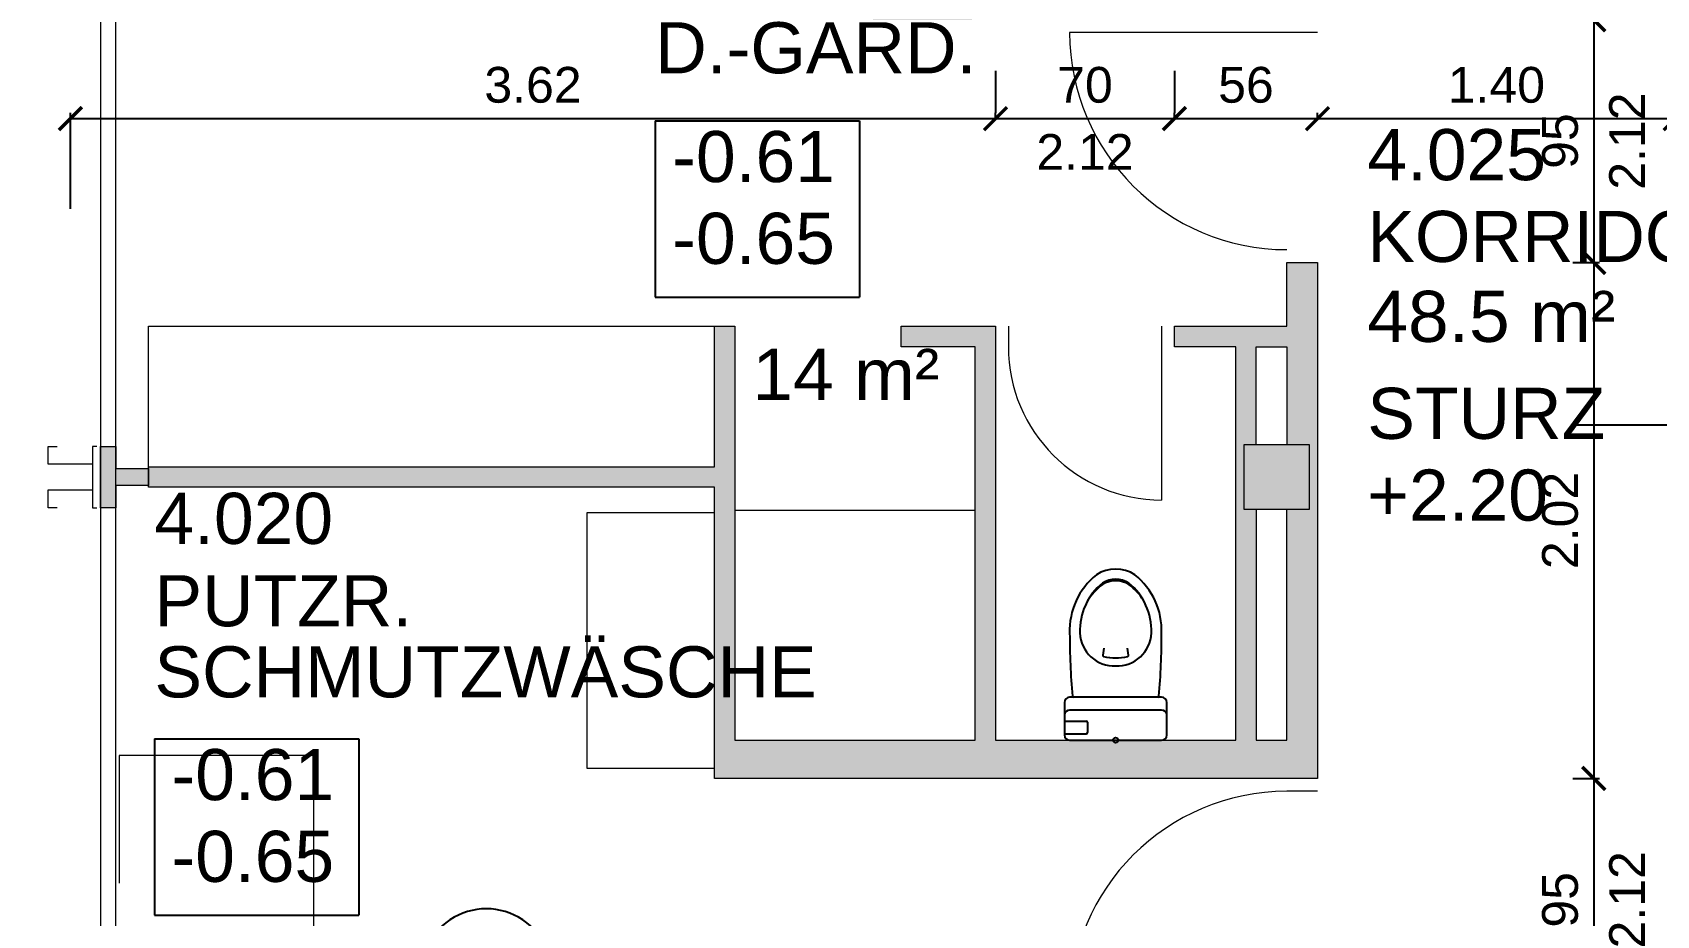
# Model space of a CAD drawing. Header units: metres. Extents: x 5.3 to 99.3, y 16.8 to 86.8.
# Drawn here: x 14.67 to 21.02, y 46.1 to 49.55 of the extents above; entities that cross this region are included whole.
import ezdxf

# ---------------------------------------------------------------- set-up
doc = ezdxf.new("R2010")
doc.units = ezdxf.units.M
for name, color, linetype in [('BEMASSUNG', 7, 'Continuous'), ('GRUNDRISS', 1, 'Continuous'), ('SCHRAFFUR', 7, 'Continuous'), ('TEXT', 7, 'Continuous')]:
    doc.layers.add(name, color=color, linetype=linetype)
doc.layers.get('0').off()
doc.styles.add('0.20', font='arial.ttf', dxfattribs={"height": 0.2})
doc.styles.add('ERSTELLTER_STIL_1', font='swissc.ttf', dxfattribs={"width": 1.25})
doc.styles.get("Standard").update_dxf_attribs({"font": 'arial.ttf'})
doc.dimstyles.new('cm', dxfattribs={"dimscale": 0.1, "dimtxt": 1.4, "dimasz": 0.9, "dimexe": 0.2275, "dimexo": 10, "dimgap": 0.6, "dimtad": 1, "dimlfac": 100, "dimzin": 12, "dimdsep": 46, "dimlunit": 6, "dimtxsty": 'Standard', "dimblk": 'ARCHTICK', "dimcen": 0.09, "dimadec": 0, "dimazin": 0, "dimtfac": 1, "dimtofl": 0, "dimtmove": 0, "dimatfit": 2, "dimfxl": 15, "dimfxlon": 1, "dimtolj": 1, "dimtzin": 0, "dimarcsym": 0})
doc.dimstyles.new('m', dxfattribs={"dimscale": 0.1, "dimtxt": 1.4, "dimasz": 0.9, "dimexe": 0.2275, "dimexo": 10, "dimgap": 0.6, "dimtad": 1, "dimzin": 4, "dimdsep": 46, "dimlunit": 6, "dimtxsty": 'Standard', "dimblk": 'ARCHTICK', "dimcen": 0.09, "dimadec": 0, "dimazin": 0, "dimtfac": 1, "dimtofl": 0, "dimtmove": 0, "dimatfit": 2, "dimfxl": 10, "dimfxlon": 1, "dimtolj": 1, "dimtzin": 0, "dimarcsym": 0})
doc.dimstyles.new('Türen', dxfattribs={"dimscale": 0.1, "dimtxt": 1.4, "dimasz": 0.9, "dimexe": 0.2275, "dimexo": 10, "dimgap": 0.6, "dimtad": 1, "dimlfac": 100, "dimzin": 12, "dimdsep": 46, "dimlunit": 6, "dimtxsty": 'Standard', "dimblk": 'ARCHTICK', "dimcen": 0.09, "dimadec": 0, "dimazin": 0, "dimtfac": 1, "dimtofl": 0, "dimtmove": 0, "dimatfit": 2, "dimfxl": 1, "dimtolj": 1, "dimtzin": 0, "dimarcsym": 0})

# ---------------------------------------------------------------- blocks, each defined once
blk = doc.blocks.new('_ArchTick')
at = {"color": 0, "linetype": 'ByBlock', "const_width": 0.15}
blk.add_lwpolyline([(-0.5, -0.5), (0.5, 0.5)], dxfattribs=at)
blk = doc.blocks.new('*D39')
at = {"layer": 'BEMASSUNG', "color": 0, "lineweight": -2, "transparency": 16777216}
for p, q in [((11.9561, 47.8129), (10.9333, 47.8129)), ((10.9561, 45.6429), (10.9561, 47.8129)), ((11.9561, 45.6429), (10.9333, 45.6429))]:
    blk.add_line(p, q, dxfattribs=at)
at = {"layer": 'Defpoints', "color": 0, "lineweight": 18, "transparency": 16777216}
for p in [(10.9561, 47.8129), (14.9331, 47.8129), (14.9331, 45.6429)]:
    blk.add_point(p, dxfattribs=at)
at = {"layer": 'BEMASSUNG', "color": 0, "lineweight": -2, "transparency": 16777216, "xscale": 0.09000000000000001, "yscale": 0.09000000000000001, "zscale": 0.09000000000000001}
for p, rotation in [((10.9561, 47.8129), 90), ((10.9561, 45.6429), 270)]:
    blk.add_blockref('_ArchTick', p, dxfattribs=dict(at, rotation=rotation))
at = {"layer": 'BEMASSUNG', "color": 0, "lineweight": 18, "transparency": 16777216, "insert": (10.8258, 46.7279), "char_height": 0.14, "attachment_point": 5, "rotation": 90}
blk.add_mtext('\\A1;2.17', dxfattribs=at)
blk = doc.blocks.new('*D40')
at = {"layer": 'BEMASSUNG', "color": 0, "lineweight": -2, "transparency": 16777216}
for p, q in [((11.9561, 49.9829), (10.9333, 49.9829)), ((10.9561, 47.8129), (10.9561, 49.9829)), ((11.9561, 47.8129), (10.9333, 47.8129))]:
    blk.add_line(p, q, dxfattribs=at)
at = {"layer": 'Defpoints', "color": 0, "lineweight": 18, "transparency": 16777216}
for p in [(10.9561, 49.9829), (14.9331, 49.9829), (14.9331, 47.8129)]:
    blk.add_point(p, dxfattribs=at)
at = {"layer": 'BEMASSUNG', "color": 0, "lineweight": -2, "transparency": 16777216, "xscale": 0.09000000000000001, "yscale": 0.09000000000000001, "zscale": 0.09000000000000001}
for p, rotation in [((10.9561, 49.9829), 90), ((10.9561, 47.8129), 270)]:
    blk.add_blockref('_ArchTick', p, dxfattribs=dict(at, rotation=rotation))
at = {"layer": 'BEMASSUNG', "color": 0, "lineweight": 18, "transparency": 16777216, "insert": (10.8258, 48.8979), "char_height": 0.14, "attachment_point": 5, "rotation": 90}
blk.add_mtext('\\A1;2.17', dxfattribs=at)
blk = doc.blocks.new('*D50')
at = {"layer": 'BEMASSUNG', "color": 0, "lineweight": -2, "transparency": 16777216}
for p, q in [((10.3561, 70.5628), (9.3333, 70.5628)), ((9.3561, 31.8729), (9.3561, 70.5628)), ((10.3561, 31.8729), (9.3333, 31.8729))]:
    blk.add_line(p, q, dxfattribs=at)
at = {"layer": 'Defpoints', "color": 0, "lineweight": 18, "transparency": 16777216}
for p in [(9.3561, 70.5628), (19.5361, 70.5628), (19.4091, 31.8729)]:
    blk.add_point(p, dxfattribs=at)
at = {"layer": 'BEMASSUNG', "color": 0, "lineweight": -2, "transparency": 16777216, "xscale": 0.09000000000000001, "yscale": 0.09000000000000001, "zscale": 0.09000000000000001}
for p, rotation in [((9.3561, 70.5628), 90), ((9.3561, 31.8729), 270)]:
    blk.add_blockref('_ArchTick', p, dxfattribs=dict(at, rotation=rotation))
at = {"layer": 'BEMASSUNG', "color": 0, "lineweight": 18, "transparency": 16777216, "insert": (9.2245, 51.2179), "char_height": 0.14, "attachment_point": 5, "rotation": 90}
blk.add_mtext('\\A1;38.69', dxfattribs=at)
blk = doc.blocks.new('*D51')
at = {"layer": 'BEMASSUNG', "color": 0, "lineweight": -2, "transparency": 16777216}
for p, q in [((11.1561, 61.5709), (10.1333, 61.5709)), ((10.1561, 31.8729), (10.1561, 61.5709)), ((11.1561, 31.8729), (10.1333, 31.8729))]:
    blk.add_line(p, q, dxfattribs=at)
at = {"layer": 'Defpoints', "color": 0, "lineweight": 18, "transparency": 16777216}
for p in [(10.1561, 61.5709), (19.4091, 61.5709), (19.4091, 31.8729)]:
    blk.add_point(p, dxfattribs=at)
at = {"layer": 'BEMASSUNG', "color": 0, "lineweight": -2, "transparency": 16777216, "xscale": 0.09000000000000001, "yscale": 0.09000000000000001, "zscale": 0.09000000000000001}
for p, rotation in [((10.1561, 61.5709), 90), ((10.1561, 31.8729), 270)]:
    blk.add_blockref('_ArchTick', p, dxfattribs=dict(at, rotation=rotation))
at = {"layer": 'BEMASSUNG', "color": 0, "lineweight": 18, "transparency": 16777216, "insert": (10.0246, 46.7219), "char_height": 0.14, "attachment_point": 5, "rotation": 90}
blk.add_mtext('\\A1;29.70', dxfattribs=at)
blk = doc.blocks.new('*D72')
at = {"layer": 'BEMASSUNG', "color": 0, "lineweight": -2, "transparency": 16777216}
for p, q in [((14.8961, 28.1329), (14.8961, 27.1101)), ((83.4561, 28.1329), (83.4561, 27.1101)), ((14.8961, 27.1329), (83.4561, 27.1329))]:
    blk.add_line(p, q, dxfattribs=at)
at = {"layer": 'Defpoints', "color": 0, "lineweight": 18, "transparency": 16777216}
for p in [(83.4561, 61.4559), (14.8961, 36.3859), (83.4561, 27.1329)]:
    blk.add_point(p, dxfattribs=at)
at = {"layer": 'BEMASSUNG', "color": 0, "lineweight": -2, "transparency": 16777216, "xscale": 0.09000000000000001, "yscale": 0.09000000000000001, "zscale": 0.09000000000000001, "rotation": 180}
blk.add_blockref('_ArchTick', (14.8961, 27.1329), dxfattribs=at)
at = {"layer": 'BEMASSUNG', "color": 0, "lineweight": -2, "transparency": 16777216, "xscale": 0.09000000000000001, "yscale": 0.09000000000000001, "zscale": 0.09000000000000001}
blk.add_blockref('_ArchTick', (83.4561, 27.1329), dxfattribs=at)
at = {"layer": 'BEMASSUNG', "color": 0, "lineweight": 18, "transparency": 16777216, "insert": (49.1761, 27.2644), "char_height": 0.14, "attachment_point": 5}
blk.add_mtext('\\A1;68.56', dxfattribs=at)
blk = doc.blocks.new('*D158')
at = {"layer": 'BEMASSUNG', "color": 0, "lineweight": -2, "transparency": 16777216}
for p, q in [((14.8151, 48.8629), (14.8151, 49.2384)), ((14.8151, 49.2157), (18.4361, 49.2157)), ((18.4361, 49.2157), (18.4361, 49.2384))]:
    blk.add_line(p, q, dxfattribs=at)
at = {"layer": 'Defpoints', "color": 0, "lineweight": 18, "transparency": 16777216}
for p in [(18.4361, 49.2157), (18.4361, 48.4029), (14.8151, 47.8629)]:
    blk.add_point(p, dxfattribs=at)
at = {"layer": 'BEMASSUNG', "color": 0, "lineweight": -2, "transparency": 16777216, "xscale": 0.09000000000000001, "yscale": 0.09000000000000001, "zscale": 0.09000000000000001, "rotation": 180}
blk.add_blockref('_ArchTick', (14.8151, 49.2157), dxfattribs=at)
at = {"layer": 'BEMASSUNG', "color": 0, "lineweight": -2, "transparency": 16777216, "xscale": 0.09000000000000001, "yscale": 0.09000000000000001, "zscale": 0.09000000000000001}
blk.add_blockref('_ArchTick', (18.4361, 49.2157), dxfattribs=at)
at = {"layer": 'BEMASSUNG', "color": 0, "lineweight": 18, "transparency": 16777216, "insert": (16.6256, 49.3472), "char_height": 0.14, "attachment_point": 5}
blk.add_mtext('\\A1;3.62', dxfattribs=at)
blk = doc.blocks.new('*D159')
at = {"layer": 'BEMASSUNG', "color": 0, "lineweight": -2, "transparency": 16777216}
for p, q in [((18.4361, 49.4029), (18.4361, 49.2384)), ((19.1361, 49.4029), (19.1361, 49.2384)), ((18.4361, 49.2157), (19.1361, 49.2157))]:
    blk.add_line(p, q, dxfattribs=at)
at = {"layer": 'Defpoints', "color": 0, "lineweight": 18, "transparency": 16777216}
for p in [(19.1361, 49.2157), (18.4361, 48.4029), (19.1361, 48.4029)]:
    blk.add_point(p, dxfattribs=at)
at = {"layer": 'BEMASSUNG', "color": 0, "lineweight": -2, "transparency": 16777216, "xscale": 0.09000000000000001, "yscale": 0.09000000000000001, "zscale": 0.09000000000000001, "rotation": 180}
blk.add_blockref('_ArchTick', (18.4361, 49.2157), dxfattribs=at)
at = {"layer": 'BEMASSUNG', "color": 0, "lineweight": -2, "transparency": 16777216, "xscale": 0.09000000000000001, "yscale": 0.09000000000000001, "zscale": 0.09000000000000001}
blk.add_blockref('_ArchTick', (19.1361, 49.2157), dxfattribs=at)
at = {"layer": 'BEMASSUNG', "color": 0, "lineweight": 18, "transparency": 16777216, "char_height": 0.14, "attachment_point": 5}
for s, insert in [('\\A1;70', (18.7861, 49.3472)), ('\\A1;2.12', (18.7861, 49.0854))]:
    blk.add_mtext(s, dxfattribs=dict(at, insert=insert))
blk = doc.blocks.new('*D160')
at = {"layer": 'BEMASSUNG', "color": 0, "lineweight": -2, "transparency": 16777216}
for p, q in [((19.1361, 49.2157), (19.1361, 49.2384)), ((19.1361, 49.2157), (19.6961, 49.2157)), ((19.6961, 49.2157), (19.6961, 49.2384))]:
    blk.add_line(p, q, dxfattribs=at)
at = {"layer": 'Defpoints', "color": 0, "lineweight": 18, "transparency": 16777216}
for p in [(19.6961, 49.2157), (19.6961, 48.6529), (19.1361, 48.4029)]:
    blk.add_point(p, dxfattribs=at)
at = {"layer": 'BEMASSUNG', "color": 0, "lineweight": -2, "transparency": 16777216, "xscale": 0.09000000000000001, "yscale": 0.09000000000000001, "zscale": 0.09000000000000001, "rotation": 180}
blk.add_blockref('_ArchTick', (19.1361, 49.2157), dxfattribs=at)
at = {"layer": 'BEMASSUNG', "color": 0, "lineweight": -2, "transparency": 16777216, "xscale": 0.09000000000000001, "yscale": 0.09000000000000001, "zscale": 0.09000000000000001}
blk.add_blockref('_ArchTick', (19.6961, 49.2157), dxfattribs=at)
at = {"layer": 'BEMASSUNG', "color": 0, "lineweight": 18, "transparency": 16777216, "insert": (19.4161, 49.3472), "char_height": 0.14, "attachment_point": 5}
blk.add_mtext('\\A1;56', dxfattribs=at)
blk = doc.blocks.new('*D161')
at = {"layer": 'BEMASSUNG', "color": 0, "lineweight": -2, "transparency": 16777216}
for p, q in [((19.6961, 49.2157), (19.6961, 49.2384)), ((19.6961, 49.2157), (21.0961, 49.2157)), ((21.0961, 48.9229), (21.0961, 49.2384))]:
    blk.add_line(p, q, dxfattribs=at)
at = {"layer": 'Defpoints', "color": 0, "lineweight": 18, "transparency": 16777216}
for p in [(21.0961, 49.2157), (19.6961, 48.6529), (21.0961, 47.9229)]:
    blk.add_point(p, dxfattribs=at)
at = {"layer": 'BEMASSUNG', "color": 0, "lineweight": -2, "transparency": 16777216, "xscale": 0.09000000000000001, "yscale": 0.09000000000000001, "zscale": 0.09000000000000001, "rotation": 180}
blk.add_blockref('_ArchTick', (19.6961, 49.2157), dxfattribs=at)
at = {"layer": 'BEMASSUNG', "color": 0, "lineweight": -2, "transparency": 16777216, "xscale": 0.09000000000000001, "yscale": 0.09000000000000001, "zscale": 0.09000000000000001}
blk.add_blockref('_ArchTick', (21.0961, 49.2157), dxfattribs=at)
at = {"layer": 'BEMASSUNG', "color": 0, "lineweight": 18, "transparency": 16777216, "insert": (20.3961, 49.3472), "char_height": 0.14, "attachment_point": 5}
blk.add_mtext('\\A1;1.40', dxfattribs=at)
blk = doc.blocks.new('*D203')
at = {"layer": 'BEMASSUNG', "color": 0, "lineweight": -2, "transparency": 16777216}
for p, q in [((20.6961, 49.6029), (20.8003, 49.6029)), ((20.7776, 49.6029), (20.7776, 48.6529)), ((20.6961, 48.6529), (20.8003, 48.6529))]:
    blk.add_line(p, q, dxfattribs=at)
at = {"layer": 'Defpoints', "color": 0, "lineweight": 18, "transparency": 16777216}
for p in [(19.6961, 49.6029), (19.6961, 48.6529), (20.7776, 48.6529)]:
    blk.add_point(p, dxfattribs=at)
at = {"layer": 'BEMASSUNG', "color": 0, "lineweight": -2, "transparency": 16777216, "xscale": 0.09000000000000001, "yscale": 0.09000000000000001, "zscale": 0.09000000000000001}
for p, rotation in [((20.7776, 49.6029), 90), ((20.7776, 48.6529), 270)]:
    blk.add_blockref('_ArchTick', p, dxfattribs=dict(at, rotation=rotation))
at = {"layer": 'BEMASSUNG', "color": 0, "lineweight": 18, "transparency": 16777216, "char_height": 0.14, "attachment_point": 5, "rotation": 90}
for s, insert in [('\\A1;2.12', (20.9078, 49.1279)), ('\\A1;95', (20.6461, 49.1279))]:
    blk.add_mtext(s, dxfattribs=dict(at, insert=insert))
blk = doc.blocks.new('*D204')
at = {"layer": 'BEMASSUNG', "color": 0, "lineweight": -2, "transparency": 16777216}
for p, q in [((20.6961, 48.6529), (20.8003, 48.6529)), ((20.7776, 48.6529), (20.7776, 46.6329)), ((20.6961, 46.6329), (20.8003, 46.6329))]:
    blk.add_line(p, q, dxfattribs=at)
at = {"layer": 'Defpoints', "color": 0, "lineweight": 18, "transparency": 16777216}
for p in [(19.6961, 48.6529), (19.6961, 46.6329), (20.7776, 46.6329)]:
    blk.add_point(p, dxfattribs=at)
at = {"layer": 'BEMASSUNG', "color": 0, "lineweight": -2, "transparency": 16777216, "xscale": 0.09000000000000001, "yscale": 0.09000000000000001, "zscale": 0.09000000000000001}
for p, rotation in [((20.7776, 48.6529), 90), ((20.7776, 46.6329), 270)]:
    blk.add_blockref('_ArchTick', p, dxfattribs=dict(at, rotation=rotation))
at = {"layer": 'BEMASSUNG', "color": 0, "lineweight": 18, "transparency": 16777216, "insert": (20.6461, 47.6429), "char_height": 0.14, "attachment_point": 5, "rotation": 90}
blk.add_mtext('\\A1;2.02', dxfattribs=at)
blk = doc.blocks.new('*D205')
at = {"layer": 'BEMASSUNG', "color": 0, "lineweight": -2, "transparency": 16777216}
for p, q in [((20.6961, 46.6329), (20.8003, 46.6329)), ((20.7776, 46.6329), (20.7776, 45.6829)), ((20.6961, 45.6829), (20.8003, 45.6829))]:
    blk.add_line(p, q, dxfattribs=at)
at = {"layer": 'Defpoints', "color": 0, "lineweight": 18, "transparency": 16777216}
for p in [(19.6961, 46.6329), (19.6961, 45.6829), (20.7776, 45.6829)]:
    blk.add_point(p, dxfattribs=at)
at = {"layer": 'BEMASSUNG', "color": 0, "lineweight": -2, "transparency": 16777216, "xscale": 0.09000000000000001, "yscale": 0.09000000000000001, "zscale": 0.09000000000000001}
for p, rotation in [((20.7776, 46.6329), 90), ((20.7776, 45.6829), 270)]:
    blk.add_blockref('_ArchTick', p, dxfattribs=dict(at, rotation=rotation))
at = {"layer": 'BEMASSUNG', "color": 0, "lineweight": 18, "transparency": 16777216, "char_height": 0.14, "attachment_point": 5, "rotation": 90}
for s, insert in [('\\A1;2.12', (20.9078, 46.1579)), ('\\A1;95', (20.6461, 46.1579))]:
    blk.add_mtext(s, dxfattribs=dict(at, insert=insert))

msp = doc.modelspace()

# ---------------------------------------------------------------- hatches: boundary and pattern name
at = {"layer": 'SCHRAFFUR', "lineweight": 18, "transparency": 33554687}
h = msp.add_hatch(color=256, dxfattribs=at)
h.dxf.hatch_style = 1
h.paths.add_polyline_path([(19.76007, 59.29637), (19.63307, 59.29637), (19.63307, 59.22937), (19.76007, 59.22937)])
h.paths.add_polyline_path([(19.63307, 59.37637), (19.57307, 59.37637), (19.57307, 59.10287), (19.63307, 59.10287)])
h.paths.add_polyline_path([(14.99307, 54.65637), (14.99307, 54.74287), (14.93307, 54.74287), (14.93307, 54.50287), (14.99307, 54.50287), (14.99307, 54.58937)])
h.paths.add_polyline_path([(15.12007, 54.65637), (14.99307, 54.65637), (14.99307, 54.58937), (15.12007, 54.58937)])
h.paths.add_polyline_path([(15.20807, 54.65637), (15.12007, 54.65637), (15.12007, 54.59637), (15.20807, 54.59637)])
h.paths.add_polyline_path([(16.18807, 54.65637), (16.10807, 54.65637), (16.10807, 54.59637), (16.18807, 54.59637)])
h.paths.add_polyline_path([(19.69607, 56.81587), (19.49607, 56.81587), (19.49607, 54.66287), (16.18807, 54.66287), (16.18807, 54.65637), (16.18807, 54.59637), (16.18807, 54.54287), (19.69607, 54.54287)])
h.paths.add_polyline_path([(18.31607, 55.77087), (16.25607, 55.77087), (16.25607, 55.69287), (18.31607, 55.69287)], flags=17)
h.paths.add_polyline_path([(19.40907, 56.90587), (19.32907, 56.90587), (19.32907, 56.84587), (19.40907, 56.84587)])
h.paths.add_polyline_path([(19.32907, 56.90587), (17.32957, 56.90587), (17.32957, 56.84587), (19.32907, 56.84587)])
h.paths.add_polyline_path([(17.10257, 56.90587), (16.16607, 56.90587), (16.16607, 56.84587), (17.10257, 56.84587)])
h.paths.add_polyline_path([(18.10607, 53.59287), (16.23307, 53.59287), (16.23307, 53.54287), (18.10607, 53.54287)])
h.paths.add_polyline_path([(15.63307, 53.59287), (14.99307, 53.59287), (14.99307, 53.54287), (15.63307, 53.54287)])
h.paths.add_polyline_path([(19.57607, 53.59287), (18.70607, 53.59287), (18.70607, 53.54287), (19.57607, 53.54287)])
h.paths.add_polyline_path([(19.66307, 52.42987), (19.40907, 52.42987), (19.40907, 52.17587), (19.66307, 52.17587)])
h.paths.add_polyline_path([(19.40907, 52.34287), (19.07062, 52.34287, -1), (19.06152, 52.34287), (18.8475, 52.34287), (18.82605, 52.34287), (18.73607, 52.34287), (18.73607, 52.26287), (19.40907, 52.26287)], flags=17)
h.paths.add_polyline_path([(16.41607, 51.24287), (18.03607, 51.24287), (18.03607, 51.56287), (17.95607, 51.56287), (17.95607, 51.32287), (16.41607, 51.32287), (16.41607, 51.78287, -0.4142136), (16.40607, 51.79287, -0.4142136), (16.41607, 51.80287), (16.41607, 51.99287), (16.41607, 52.26287), (18.03607, 52.26287), (18.03607, 52.34287), (16.53062, 52.34287, -1), (16.52152, 52.34287), (16.3075, 52.34287), (16.28605, 52.34287), (16.26607, 52.34287), (16.26607, 49.60287), (16.41607, 49.60287), (16.41607, 50.15287), (17.95607, 50.15287), (17.95607, 49.60287), (19.69607, 49.60287), (19.69607, 51.22587), (19.57607, 51.22587), (19.57607, 50.83743, -1), (19.57607, 50.82832), (19.57607, 50.6143), (19.57607, 50.59286), (19.57607, 49.68287), (18.03607, 49.68287), (18.03607, 50.59287), (17.95607, 50.59287), (17.95607, 50.30287), (16.41607, 50.30287)])
h.paths.add_polyline_path([(15.56607, 52.34287), (15.12007, 52.34287), (15.12007, 52.26287), (15.56607, 52.26287)])
h.paths.add_polyline_path([(15.12007, 52.49687), (14.99307, 52.49687), (14.99307, 52.42987), (15.02307, 52.42987), (15.02307, 52.17587), (14.99307, 52.17587), (14.99307, 52.10887), (15.12007, 52.10887)])
h.paths.add_polyline_path([(15.02307, 52.42987), (14.99307, 52.42987), (14.76907, 52.42987), (14.76907, 52.17587), (15.02307, 52.17587)])
h.paths.add_polyline_path([(14.99307, 52.57687), (14.93307, 52.57687), (14.93307, 52.42987), (14.99307, 52.42987)])
h.paths.add_polyline_path([(14.99307, 52.17587), (14.93307, 52.17587), (14.93307, 52.02887), (14.99307, 52.02887)])
h.paths.add_polyline_path([(14.99307, 50.01637), (14.99307, 50.10287), (14.93307, 50.10287), (14.93307, 49.86287), (14.99307, 49.86287), (14.99307, 49.94937)])
h.paths.add_polyline_path([(15.12007, 50.01637), (14.99307, 50.01637), (14.99307, 49.94937), (15.12007, 49.94937)])
h.paths.add_polyline_path([(14.99307, 47.84637), (14.99307, 47.93287), (14.93307, 47.93287), (14.93307, 47.69287), (14.99307, 47.69287), (14.99307, 47.77937)])
h.paths.add_polyline_path([(15.12007, 47.84637), (14.99307, 47.84637), (14.99307, 47.77937), (15.12007, 47.77937)])
h.paths.add_polyline_path([(17.41607, 48.40287), (17.33607, 48.40287), (17.33607, 47.85287), (15.12007, 47.85287), (15.12007, 47.77287), (17.33607, 47.77287), (17.33607, 46.63287), (19.69607, 46.63287), (19.69607, 48.65287), (19.57607, 48.65287), (19.57607, 48.40287), (19.13607, 48.40287), (19.13607, 48.32287), (19.37607, 48.32287), (19.37607, 46.78287), (18.91607, 46.78287, -1), (18.89607, 46.78287), (18.72607, 46.78287), (18.70607, 46.78287), (18.43607, 46.78287), (18.43607, 48.40287), (18.06607, 48.40287), (18.06607, 48.32287), (18.35607, 48.32287), (18.35607, 46.78287), (17.41607, 46.78287)])
h.paths.add_polyline_path([(19.40907, 47.93987), (19.45607, 47.93987), (19.45607, 48.32287), (19.57607, 48.32287), (19.57607, 47.93987), (19.66307, 47.93987), (19.66307, 47.68587), (19.57607, 47.68587), (19.57607, 46.78287), (19.45607, 46.78287), (19.45607, 47.68587), (19.40907, 47.68587)], flags=16)
h.paths.add_polyline_path([(19.66307, 47.93987), (19.57607, 47.93987), (19.40907, 47.93987), (19.40907, 47.68587), (19.66307, 47.68587)], flags=0)
h = msp.add_hatch(color=256, dxfattribs=at)
h.dxf.hatch_style = 1
h.paths.add_polyline_path([(19.66307, 47.93987), (19.40907, 47.93987), (19.40907, 47.68587), (19.66307, 47.68587)])

# ---------------------------------------------------------------- linework, layer by layer
at = {"layer": 'GRUNDRISS', "lineweight": 18, "transparency": 33554687}
for p, q in [((14.93307, 52.17587), (14.93307, 41.27987)), ((14.99307, 41.27987), (14.99307, 52.17587)), ((19.69607, 49.55287), (18.72607, 49.55287)), ((19.57607, 48.40287), (19.57607, 48.65287)), ((19.57607, 48.65287), (19.69607, 48.65287)), ((19.69607, 48.65287), (19.69607, 46.63287)), ((15.12007, 47.77287), (15.12007, 48.40287)), ((15.12007, 48.40287), (17.41607, 48.40287)), ((17.33607, 47.85287), (17.33607, 48.40287)), ((17.41607, 48.40287), (17.41607, 46.78287)), ((18.06607, 48.32287), (18.06607, 48.40287)), ((18.06607, 48.40287), (18.43607, 48.40287)), ((18.43607, 48.40287), (18.43607, 46.78287)), ((18.48607, 48.40287), (18.48607, 48.32287)), ((19.08607, 48.40287), (19.08607, 47.72287)), ((19.13607, 48.32287), (19.13607, 48.40287)), ((19.13607, 48.40287), (19.57607, 48.40287)), ((18.35607, 48.32287), (18.06607, 48.32287)), ((18.35607, 46.78287), (18.35607, 48.32287)), ((19.37607, 48.32287), (19.13607, 48.32287)), ((19.37607, 46.78287), (19.37607, 48.32287)), ((19.45607, 47.93987), (19.45607, 48.32287)), ((19.45607, 48.32287), (19.57607, 48.32287)), ((19.57607, 48.32287), (19.57607, 47.93987)), ((14.7281, 47.86287), (14.7281, 47.93287)), ((14.7281, 47.93287), (14.7631, 47.93287)), ((14.9181, 47.93287), (14.9021, 47.93287)), ((14.9021, 47.93287), (14.9021, 47.86287)), ((14.93307, 47.69287), (14.93307, 47.93287)), ((14.93307, 47.93287), (14.99307, 47.93287)), ((14.99307, 47.93287), (14.99307, 47.84637)), ((19.40907, 47.68587), (19.40907, 47.93987)), ((19.40907, 47.93987), (19.66307, 47.93987)), ((19.66307, 47.93987), (19.66307, 47.68587)), ((14.9021, 47.86287), (14.7281, 47.86287)), ((14.9021, 47.86287), (14.9021, 47.76287)), ((14.99307, 47.84637), (15.12007, 47.84637)), ((14.99307, 47.77937), (14.99307, 47.84637)), ((15.12007, 47.85287), (17.33607, 47.85287)), ((15.12007, 47.84637), (15.12007, 47.77937)), ((14.7281, 47.69287), (14.7281, 47.76287)), ((14.7281, 47.76287), (14.9021, 47.76287)), ((14.9021, 47.76287), (14.9021, 47.69287)), ((15.12007, 47.77937), (14.99307, 47.77937)), ((14.99307, 47.77937), (14.99307, 47.69287)), ((17.33607, 47.77287), (15.12007, 47.77287)), ((17.33607, 46.63287), (17.33607, 47.77287)), ((14.7631, 47.69287), (14.7281, 47.69287)), ((14.9021, 47.69287), (14.9181, 47.69287)), ((14.99307, 47.69287), (14.93307, 47.69287)), ((17.41607, 47.68287), (18.35607, 47.68287)), ((19.66307, 47.68587), (19.40907, 47.68587)), ((19.45607, 47.68587), (19.45607, 46.78287)), ((19.57607, 46.78287), (19.57607, 47.68587)), ((17.33607, 47.67287), (16.83607, 47.67287)), ((16.83607, 47.67287), (16.83607, 46.67287)), ((15.76607, 46.72287), (15.00607, 46.72287)), ((15.00607, 46.72287), (15.00607, 46.22287)), ((15.76607, 46.72287), (15.76607, 39.80287)), ((17.41607, 46.78287), (18.35607, 46.78287)), ((18.43607, 46.78287), (19.37607, 46.78287)), ((18.70607, 46.78287), (18.90607, 46.78287)), ((18.70607, 46.78287), (19.10607, 46.78287)), ((19.45607, 46.78287), (19.57607, 46.78287)), ((16.83607, 46.67287), (17.33607, 46.67287)), ((19.69607, 46.63287), (17.33607, 46.63287)), ((19.69607, 46.58287), (19.57607, 46.58287))]:
    msp.add_line(p, q, dxfattribs=at)
at = {"layer": 'GRUNDRISS'}
for p, q in [((18.70607, 46.93087), (18.70607, 46.80287)), ((19.08607, 46.95087), (18.72607, 46.95087)), ((19.07059, 46.95087), (18.74155, 46.95087)), ((19.10607, 46.80287), (19.10607, 46.93087)), ((18.70607, 46.85787), (18.79107, 46.85787)), ((19.08607, 46.90087), (18.72607, 46.90087)), ((18.79607, 46.85287), (18.79607, 46.81287)), ((18.70607, 46.80787), (18.79107, 46.80787)), ((18.72607, 46.78287), (19.08607, 46.78287))]:
    msp.add_line(p, q, dxfattribs=at)
msp.add_lwpolyline([(18.95107, 47.14314), (18.9554, 47.11522, -0.378111), (18.95184, 47.10965, -0.140292), (18.8603, 47.10965, -0.378111), (18.85674, 47.11522), (18.86107, 47.14314)], format="xyb", dxfattribs=at)
msp.add_circle((18.90607, 46.78287), 0.01, dxfattribs=at)
at = {"layer": 'GRUNDRISS', "lineweight": 18, "transparency": 33554687}
for centre, radius, start, end in [((19.57607, 49.55287), 0.85, 180, 270), ((19.08607, 48.32287), 0.6, 180, 270), ((19.57607, 45.73287), 0.85, 90, 180)]:
    msp.add_arc(centre, radius, start, end, dxfattribs=at)
at = {"layer": 'GRUNDRISS'}
for centre, radius, start, end in [((19.00773, 47.21086), 0.28183, 128.926646, 181.969912), ((18.90607, 47.31657), 0.1363, 56.40649, 123.59351), ((18.80441, 47.21086), 0.28183, 358.030088, 51.073354), ((19.00775, 47.21106), 0.24168, 129.420738, 181.985444), ((18.98322, 47.21614), 0.21788, 126.285658, 149.186185), ((18.90607, 47.31657), 0.0963, 57.466988, 122.533012), ((18.90607, 47.31057), 0.0963, 57.467, 122.533), ((18.80439, 47.21106), 0.24168, 358.014556, 50.579262), ((18.82959, 47.21644), 0.21724, 31.513502, 53.809051), ((21.70187, 47.20521), 2.97581, 180.077855, 184.814154), ((18.90126, 47.20831), 0.13517, 182.382422, 272.038394), ((18.91088, 47.20831), 0.13517, 267.961606, 357.617578), ((16.11027, 47.20521), 2.97581, 355.185846, 359.922145), ((18.72607, 46.93087), 0.02, 90, 180), ((18.74155, 46.95587), 0.005, 184.608178, 270), ((19.07059, 46.95587), 0.005, 270, 355.391822), ((19.08607, 46.93087), 0.02, 0, 90), ((18.72607, 46.88087), 0.02, 90, 180), ((18.79107, 46.85287), 0.005, 0, 90), ((19.08607, 46.88087), 0.02, 0, 90), ((18.72607, 46.80287), 0.02, 180, 270), ((18.79107, 46.81287), 0.005, 270, 0), ((19.08607, 46.80287), 0.02, 270, 0), ((16.44307, 45.86787), 0.255, 348.171492, 191.828508)]:
    msp.add_arc(centre, radius, start, end, dxfattribs=at)
at = {"layer": 'TEXT', "linetype": 'Continuous'}
for p, q in [((17.10391, 49.20664), (17.90391, 49.20664)), ((17.10391, 49.20664), (17.10391, 48.51664)), ((17.90391, 49.20664), (17.90391, 48.51664)), ((17.10391, 48.51664), (17.90391, 48.51664)), ((21.14974, 48.01651), (20.69417, 48.01651)), ((15.14399, 46.78748), (15.14399, 46.09748)), ((15.14399, 46.78748), (15.94399, 46.78748)), ((15.94399, 46.78748), (15.94399, 46.09748)), ((15.14399, 46.09748), (15.94399, 46.09748))]:
    msp.add_line(p, q, dxfattribs=at)

# ---------------------------------------------------------------- texts
at = {"layer": 'TEXT', "linetype": 'Continuous', "char_height": 0.2, "attachment_point": 7}
for s, insert, style in [('{D.-GARD.}', (17.10391, 49.39028), '0.20'), ('{-0.61}', (17.17052, 48.96447), '0.20'), ('{4.025}', (19.89107, 48.97191), '0.20'), ('{-0.65}', (17.17052, 48.64447), '0.20'), ('{KORRIDOR}', (19.89107, 48.65191), '0.20'), ('48.5 m²', (19.89099, 48.33892), 'ERSTELLTER_STIL_1'), ('14 m²', (17.48385, 48.11481), 'ERSTELLTER_STIL_1'), ('{STURZ}', (19.89099, 47.95938), '0.20'), ('{+2.20}', (19.89099, 47.63938), '0.20'), ('{4.020}', (15.14399, 47.54825), '0.20'), ('{PUTZR.}', (15.14399, 47.2258), '0.20'), ('{SCHMUTZWÄSCHE}', (15.14399, 46.94752), '0.20'), ('{-0.61}', (15.2106, 46.54531), '0.20'), ('{-0.65}', (15.2106, 46.22531), '0.20')]:
    msp.add_mtext(s, dxfattribs=dict(at, insert=insert, style=style))

# ---------------------------------------------------------------- dimensions: what is measured, and where the dimension line sits
at = {"layer": 'BEMASSUNG', "lineweight": 18, "transparency": 33554687}
for base, p2, picture, middle in [((9.35607, 70.56285), (19.53607, 70.56285), '*D50', (9.22454, 51.21786)), ((10.15607, 61.57087), (19.40907, 61.57087), '*D51', (10.02459, 46.72187))]:
    dim = msp.add_linear_dim(base=base, p1=(19.40907, 31.87287), p2=p2, angle=90, dimstyle='m', dxfattribs=at)
    dim.commit()
    dim.dimension.update_dxf_attribs({"geometry": picture, "text_midpoint": middle})
for base, p1, p2, dimstyle, picture, middle in [((83.45607, 27.13287), (14.89607, 36.38587), (83.45607, 61.45587), 'm', '*D72', (49.17607, 27.26436)), ((18.43607, 49.21569), (14.8151, 47.86287), (18.43607, 48.40287), 'm', '*D158', (16.62558, 49.34722)), ((19.69607, 49.21569), (19.13607, 48.40287), (19.69607, 48.65287), 'cm', '*D160', (19.41607, 49.34717))]:
    dim = msp.add_linear_dim(base=base, p1=p1, p2=p2, dimstyle=dimstyle, dxfattribs=at)
    dim.commit()
    dim.dimension.update_dxf_attribs({"geometry": picture, "text_midpoint": middle})
for base, p1, p2, dimstyle, override, picture, middle in [((10.95607, 49.98287), (14.93307, 47.81287), (14.93307, 49.98287), 'm', {"dimtmove": 1}, '*D40', (10.82578, 48.89787)), ((20.77756, 48.65287), (19.69607, 49.60287), (19.69607, 48.65287), 'Türen', {"dimpost": '\\X2.12\\X'}, '*D203', (20.77756, 49.12787)), ((20.77756, 46.63287), (19.69607, 48.65287), (19.69607, 46.63287), 'm', {"dimtmove": 1}, '*D204', (20.64608, 47.64287)), ((10.95607, 47.81287), (14.93307, 45.64287), (14.93307, 47.81287), 'm', {"dimtmove": 1}, '*D39', (10.82578, 46.72787)), ((20.77756, 45.68287), (19.69607, 46.63287), (19.69607, 45.68287), 'Türen', {"dimpost": '\\X2.12\\X'}, '*D205', (20.77756, 46.15787))]:
    dim = msp.add_linear_dim(base=base, p1=p1, p2=p2, angle=90, dimstyle=dimstyle, override=override, dxfattribs=at)
    dim.commit()
    dim.dimension.update_dxf_attribs({"geometry": picture, "text_midpoint": middle})
for base, p1, p2, dimstyle, override, picture, middle in [((19.13607, 49.21569), (18.43607, 48.40287), (19.13607, 48.40287), 'Türen', {"dimpost": '\\X2.12\\X'}, '*D159', (18.78607, 49.21569)), ((21.09607, 49.21569), (19.69607, 48.65287), (21.09607, 47.92287), 'm', {"dimtmove": 1}, '*D161', (20.39607, 49.34717))]:
    dim = msp.add_linear_dim(base=base, p1=p1, p2=p2, dimstyle=dimstyle, override=override, dxfattribs=at)
    dim.commit()
    dim.dimension.update_dxf_attribs({"geometry": picture, "text_midpoint": middle})

doc.saveas('drawing.dxf')
